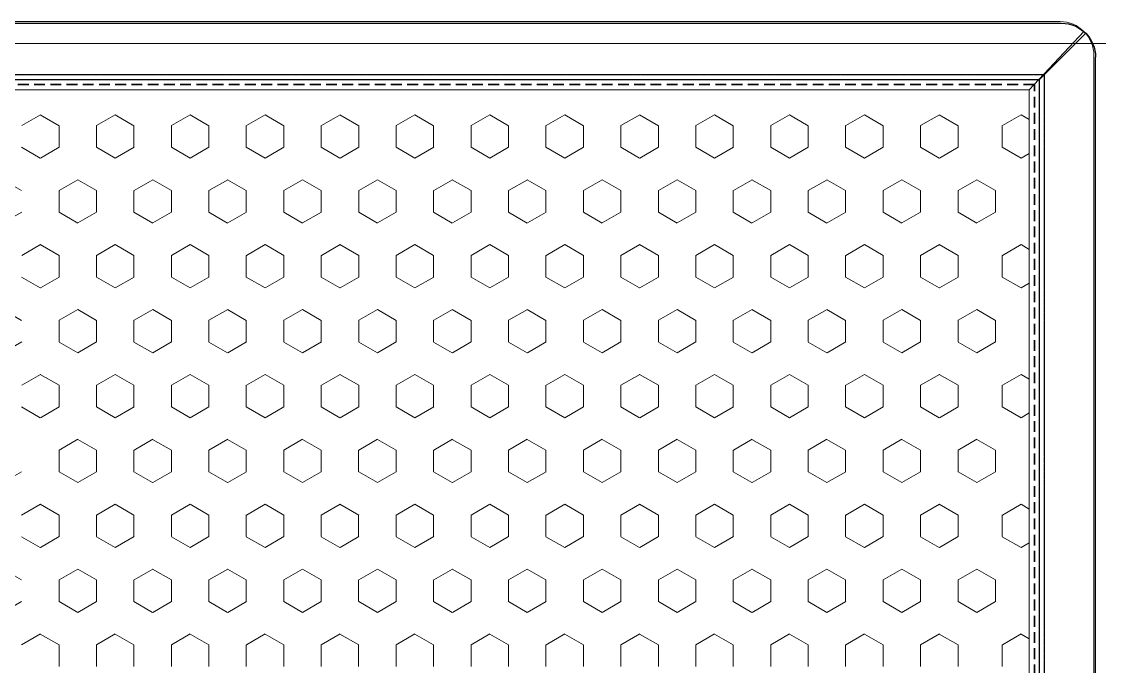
# Model space of a CAD drawing. Header units: millimetres. Extents: x -32759 to 129432, y 390 to 54305.
# Drawn here: x 22883.6 to 23200.1, y 27129 to 27318.3 of the extents above; entities that cross this region are included whole.
import ezdxf

# ---------------------------------------------------------------- set-up
doc = ezdxf.new("R2010")
doc.units = ezdxf.units.MM
doc.linetypes.add('HIDDEN', pattern=[0.375, 0.25, -0.125])
doc.linetypes.add('HIDDEN2', pattern=[4.7625, 3.175, -1.5875])
doc.layers.add('08a', color=11, linetype='Continuous')
doc.layers.add('_BODY', color=7, linetype='Continuous', lineweight=13)
doc.layers.add('숨은선', color=2, linetype='HIDDEN2', lineweight=35)

# ---------------------------------------------------------------- blocks, each defined once
blk = doc.blocks.new('sdfgsdfgsdgdsgds')
at = {"ltscale": 0.5}
for p, q in [((75043.03, -15454.34), (75361.03, -15454.34)), ((75354.53, -15470.84), (75368.1, -15457.27)), ((75371.03, -15930.34), (75371.03, -15464.34)), ((75049.53, -15470.84), (75354.53, -15470.84)), ((75354.53, -15923.84), (75354.53, -15470.84))]:
    blk.add_line(p, q, dxfattribs=at)
at = {"color": 2, "linetype": 'HIDDEN', "ltscale": 0.5}
for p in [(75048.03, -15469.34), (75356.03, -15925.34)]:
    blk.add_line(p, (75356.03, -15469.34), dxfattribs=at)
at = {"ltscale": 0.5}
blk.add_arc((75361.03, -15464.34), 10, 0, 90, dxfattribs=at)
blk = doc.blocks.new('dfgdsgfsdgsd')
at = {"ltscale": 0.5}
for p, q in [((75048.03, -16469.34), (75356.03, -16469.34)), ((75356.03, -16469.34), (75356.03, -16925.34))]:
    blk.add_line(p, q, dxfattribs=at)
blk = doc.blocks.new('dsfgsdfgsdgsd')
for p, q in [((75042.53, -15454.84), (75361.53, -15454.84)), ((75351.53, -15473.84), (75368.6, -15457.77)), ((75371.53, -15464.84), (75371.53, -15929.84)), ((75351.53, -15473.84), (75351.53, -15920.84)), ((75351.53, -15473.84), (75351.53, -15920.84))]:
    blk.add_line(p, q)
at = {"ltscale": 0.5}
blk.add_line((75052.53, -15473.84), (75351.53, -15473.84), dxfattribs=at)
at = {"color": 1}
for p, q in [((75188.58, -15481.73), (75191.76, -15476.23)), ((75191.74, -15476.26), (75190.34, -15473.84)), ((75220.31, -15481.75), (75217.14, -15476.26)), ((75217.16, -15476.23), (75218.54, -15473.84)), ((75226.68, -15481.73), (75229.86, -15476.23)), ((75229.84, -15476.26), (75228.44, -15473.84)), ((75258.41, -15481.75), (75255.24, -15476.25)), ((75255.25, -15476.23), (75256.64, -15473.84)), ((75264.78, -15481.73), (75267.95, -15476.23)), ((75267.94, -15476.25), (75266.54, -15473.84)), ((75296.51, -15481.75), (75293.34, -15476.25)), ((75293.35, -15476.23), (75294.74, -15473.84)), ((75302.88, -15481.73), (75306.05, -15476.23)), ((75306.04, -15476.25), (75304.64, -15473.84)), ((75334.61, -15481.75), (75331.44, -15476.25)), ((75331.45, -15476.23), (75332.84, -15473.84)), ((75340.98, -15481.73), (75344.15, -15476.23)), ((75344.14, -15476.25), (75342.74, -15473.84)), ((75182.24, -15481.76), (75188.59, -15481.76)), ((75220.34, -15481.76), (75226.69, -15481.76)), ((75258.44, -15481.75), (75264.79, -15481.75)), ((75296.54, -15481.75), (75302.89, -15481.75)), ((75334.64, -15481.75), (75340.99, -15481.75)), ((75198.11, -15489.23), (75201.28, -15483.73)), ((75201.29, -15483.76), (75207.64, -15483.76)), ((75210.79, -15489.26), (75207.61, -15483.76)), ((75236.21, -15489.23), (75239.38, -15483.73)), ((75239.39, -15483.76), (75245.74, -15483.76)), ((75248.89, -15489.26), (75245.71, -15483.76)), ((75274.3, -15489.23), (75277.48, -15483.73)), ((75277.49, -15483.76), (75283.84, -15483.76)), ((75286.99, -15489.26), (75283.81, -15483.76)), ((75312.4, -15489.23), (75315.58, -15483.73)), ((75315.59, -15483.76), (75321.94, -15483.76)), ((75325.09, -15489.26), (75321.91, -15483.76)), ((75201.26, -15494.76), (75198.09, -15489.26)), ((75207.63, -15494.73), (75210.81, -15489.23)), ((75239.36, -15494.76), (75236.19, -15489.26)), ((75245.73, -15494.73), (75248.91, -15489.23)), ((75277.46, -15494.76), (75274.29, -15489.26)), ((75283.83, -15494.73), (75287, -15489.23)), ((75315.56, -15494.76), (75312.39, -15489.26)), ((75321.93, -15494.73), (75325.1, -15489.23)), ((75182.24, -15494.76), (75188.59, -15494.76)), ((75191.74, -15500.26), (75188.56, -15494.76)), ((75201.29, -15494.76), (75207.64, -15494.76)), ((75217.16, -15500.23), (75220.33, -15494.73)), ((75220.34, -15494.76), (75226.69, -15494.76)), ((75229.84, -15500.26), (75226.66, -15494.76)), ((75239.39, -15494.76), (75245.74, -15494.76)), ((75255.25, -15500.23), (75258.43, -15494.73)), ((75258.44, -15494.76), (75264.79, -15494.76)), ((75267.94, -15500.25), (75264.76, -15494.76)), ((75277.49, -15494.76), (75283.84, -15494.76)), ((75293.35, -15500.23), (75296.53, -15494.73)), ((75296.54, -15494.76), (75302.89, -15494.76)), ((75306.04, -15500.25), (75302.86, -15494.76)), ((75315.59, -15494.76), (75321.94, -15494.76)), ((75331.45, -15500.23), (75334.63, -15494.73)), ((75334.64, -15494.76), (75340.99, -15494.76)), ((75344.14, -15500.25), (75340.96, -15494.76)), ((75188.58, -15505.73), (75191.76, -15500.23)), ((75220.31, -15505.76), (75217.14, -15500.26)), ((75226.68, -15505.73), (75229.86, -15500.23)), ((75258.41, -15505.75), (75255.24, -15500.25)), ((75264.78, -15505.73), (75267.95, -15500.23)), ((75296.51, -15505.75), (75293.34, -15500.25)), ((75302.88, -15505.73), (75306.05, -15500.23)), ((75334.61, -15505.75), (75331.44, -15500.25)), ((75340.98, -15505.73), (75344.15, -15500.23)), ((75182.24, -15505.76), (75188.59, -15505.76)), ((75198.11, -15511.23), (75201.28, -15505.73)), ((75201.29, -15505.76), (75207.64, -15505.76)), ((75210.79, -15511.26), (75207.61, -15505.76)), ((75220.34, -15505.76), (75226.69, -15505.76)), ((75236.21, -15511.23), (75239.38, -15505.73)), ((75239.39, -15505.76), (75245.74, -15505.76)), ((75248.89, -15511.26), (75245.71, -15505.76)), ((75258.44, -15505.76), (75264.79, -15505.76)), ((75274.3, -15511.23), (75277.48, -15505.73)), ((75277.49, -15505.76), (75283.84, -15505.76)), ((75286.99, -15511.25), (75283.81, -15505.75)), ((75296.54, -15505.76), (75302.89, -15505.76)), ((75312.4, -15511.23), (75315.58, -15505.73)), ((75315.59, -15505.76), (75321.94, -15505.76)), ((75325.09, -15511.25), (75321.91, -15505.75)), ((75334.64, -15505.76), (75340.99, -15505.76)), ((75201.26, -15516.75), (75198.09, -15511.26)), ((75207.63, -15516.73), (75210.81, -15511.23)), ((75239.36, -15516.75), (75236.19, -15511.26)), ((75245.73, -15516.73), (75248.91, -15511.23)), ((75277.46, -15516.75), (75274.29, -15511.25)), ((75283.83, -15516.73), (75287, -15511.23)), ((75315.56, -15516.75), (75312.39, -15511.25)), ((75321.93, -15516.73), (75325.1, -15511.23)), ((75182.24, -15516.76), (75188.59, -15516.76)), ((75191.74, -15522.25), (75188.56, -15516.75)), ((75201.29, -15516.76), (75207.64, -15516.76)), ((75217.16, -15522.23), (75220.33, -15516.73)), ((75220.34, -15516.76), (75226.69, -15516.76)), ((75229.84, -15522.25), (75226.66, -15516.75)), ((75239.39, -15516.76), (75245.74, -15516.76)), ((75255.25, -15522.23), (75258.43, -15516.73)), ((75258.44, -15516.75), (75264.79, -15516.75)), ((75267.94, -15522.25), (75264.76, -15516.75)), ((75277.49, -15516.75), (75283.84, -15516.75)), ((75293.35, -15522.23), (75296.53, -15516.73)), ((75296.54, -15516.75), (75302.89, -15516.75)), ((75306.04, -15522.25), (75302.86, -15516.75)), ((75315.59, -15516.75), (75321.94, -15516.75)), ((75331.45, -15522.23), (75334.63, -15516.73)), ((75334.64, -15516.75), (75340.99, -15516.75)), ((75344.14, -15522.25), (75340.96, -15516.75)), ((75188.58, -15527.73), (75191.76, -15522.23)), ((75220.31, -15527.75), (75217.14, -15522.25)), ((75226.68, -15527.73), (75229.86, -15522.23)), ((75258.41, -15527.75), (75255.24, -15522.25)), ((75264.78, -15527.73), (75267.95, -15522.23)), ((75296.51, -15527.75), (75293.34, -15522.25)), ((75302.88, -15527.73), (75306.05, -15522.23)), ((75334.61, -15527.75), (75331.44, -15522.25)), ((75340.98, -15527.73), (75344.15, -15522.23)), ((75182.24, -15527.76), (75188.59, -15527.76)), ((75198.11, -15533.23), (75201.28, -15527.73)), ((75201.29, -15527.76), (75207.64, -15527.76)), ((75210.79, -15533.25), (75207.61, -15527.75)), ((75220.34, -15527.76), (75226.69, -15527.76)), ((75236.21, -15533.23), (75239.38, -15527.73)), ((75239.39, -15527.76), (75245.74, -15527.76)), ((75248.89, -15533.25), (75245.71, -15527.75)), ((75258.44, -15527.75), (75264.79, -15527.75)), ((75274.3, -15533.22), (75277.48, -15527.73)), ((75277.49, -15527.75), (75283.84, -15527.75)), ((75286.99, -15533.25), (75283.81, -15527.75)), ((75296.54, -15527.75), (75302.89, -15527.75)), ((75312.4, -15533.22), (75315.58, -15527.73)), ((75315.59, -15527.75), (75321.94, -15527.75)), ((75325.09, -15533.25), (75321.91, -15527.75)), ((75334.64, -15527.75), (75340.99, -15527.75)), ((75201.26, -15538.75), (75198.09, -15533.25)), ((75207.63, -15538.73), (75210.81, -15533.23)), ((75239.36, -15538.75), (75236.19, -15533.25)), ((75245.73, -15538.73), (75248.91, -15533.23)), ((75277.46, -15538.75), (75274.29, -15533.25)), ((75283.83, -15538.72), (75287, -15533.22)), ((75315.56, -15538.75), (75312.39, -15533.25)), ((75321.93, -15538.72), (75325.1, -15533.22)), ((75182.24, -15538.75), (75188.59, -15538.75)), ((75191.74, -15544.25), (75188.56, -15538.75)), ((75201.29, -15538.75), (75207.64, -15538.75)), ((75217.16, -15544.23), (75220.33, -15538.73)), ((75220.34, -15538.75), (75226.69, -15538.75)), ((75229.84, -15544.25), (75226.66, -15538.75)), ((75239.39, -15538.75), (75245.74, -15538.75)), ((75255.25, -15544.22), (75258.43, -15538.72)), ((75258.44, -15538.75), (75264.79, -15538.75)), ((75267.94, -15544.25), (75264.76, -15538.75)), ((75277.49, -15538.75), (75283.84, -15538.75)), ((75293.35, -15544.22), (75296.53, -15538.72)), ((75296.54, -15538.75), (75302.89, -15538.75)), ((75306.04, -15544.25), (75302.86, -15538.75)), ((75315.59, -15538.75), (75321.94, -15538.75)), ((75331.45, -15544.22), (75334.63, -15538.72)), ((75334.64, -15538.75), (75340.99, -15538.75)), ((75344.14, -15544.25), (75340.96, -15538.75)), ((75188.58, -15549.72), (75191.76, -15544.23)), ((75220.31, -15549.75), (75217.14, -15544.25)), ((75226.68, -15549.72), (75229.86, -15544.23)), ((75258.41, -15549.75), (75255.24, -15544.25)), ((75264.78, -15549.72), (75267.95, -15544.22)), ((75296.51, -15549.75), (75293.34, -15544.25)), ((75302.88, -15549.72), (75306.05, -15544.22)), ((75334.61, -15549.75), (75331.44, -15544.25)), ((75340.98, -15549.72), (75344.15, -15544.22)), ((75182.24, -15549.75), (75188.59, -15549.75)), ((75198.11, -15555.22), (75201.28, -15549.72)), ((75201.29, -15549.75), (75207.64, -15549.75)), ((75210.79, -15555.25), (75207.61, -15549.75)), ((75220.34, -15549.75), (75226.69, -15549.75)), ((75236.21, -15555.22), (75239.38, -15549.72)), ((75239.39, -15549.75), (75245.74, -15549.75)), ((75248.89, -15555.25), (75245.71, -15549.75)), ((75258.44, -15549.75), (75264.79, -15549.75)), ((75274.3, -15555.22), (75277.48, -15549.72)), ((75277.49, -15549.75), (75283.84, -15549.75)), ((75286.99, -15555.25), (75283.81, -15549.75)), ((75296.54, -15549.75), (75302.89, -15549.75)), ((75312.4, -15555.22), (75315.58, -15549.72)), ((75315.59, -15549.75), (75321.94, -15549.75)), ((75325.09, -15555.25), (75321.91, -15549.75)), ((75334.64, -15549.75), (75340.99, -15549.75)), ((75201.26, -15560.75), (75198.09, -15555.25)), ((75207.63, -15560.72), (75210.81, -15555.22)), ((75239.36, -15560.75), (75236.19, -15555.25)), ((75245.73, -15560.72), (75248.91, -15555.22)), ((75277.46, -15560.75), (75274.29, -15555.25)), ((75283.83, -15560.72), (75287, -15555.22)), ((75315.56, -15560.75), (75312.39, -15555.25)), ((75321.93, -15560.72), (75325.1, -15555.22)), ((75182.24, -15560.75), (75188.59, -15560.75)), ((75191.74, -15566.25), (75188.56, -15560.75)), ((75201.29, -15560.75), (75207.64, -15560.75)), ((75217.16, -15566.22), (75220.33, -15560.72)), ((75220.34, -15560.75), (75226.69, -15560.75)), ((75229.84, -15566.25), (75226.66, -15560.75)), ((75239.39, -15560.75), (75245.74, -15560.75)), ((75255.25, -15566.22), (75258.43, -15560.72)), ((75258.44, -15560.75), (75264.79, -15560.75)), ((75267.94, -15566.25), (75264.76, -15560.75)), ((75277.49, -15560.75), (75283.84, -15560.75)), ((75293.35, -15566.22), (75296.53, -15560.72)), ((75296.54, -15560.75), (75302.89, -15560.75)), ((75306.04, -15566.25), (75302.86, -15560.75)), ((75315.59, -15560.75), (75321.94, -15560.75)), ((75331.45, -15566.22), (75334.63, -15560.72)), ((75334.64, -15560.75), (75340.99, -15560.75)), ((75344.14, -15566.25), (75340.96, -15560.75)), ((75188.58, -15571.72), (75191.76, -15566.22)), ((75220.31, -15571.75), (75217.14, -15566.25)), ((75226.68, -15571.72), (75229.86, -15566.22)), ((75258.41, -15571.75), (75255.24, -15566.25)), ((75264.78, -15571.72), (75267.95, -15566.22)), ((75296.51, -15571.75), (75293.34, -15566.25)), ((75302.88, -15571.72), (75306.05, -15566.22)), ((75334.61, -15571.75), (75331.44, -15566.25)), ((75340.98, -15571.72), (75344.15, -15566.22)), ((75182.24, -15571.75), (75188.59, -15571.75)), ((75198.11, -15577.22), (75201.28, -15571.72)), ((75201.29, -15571.75), (75207.64, -15571.75)), ((75210.79, -15577.25), (75207.61, -15571.75)), ((75220.34, -15571.75), (75226.69, -15571.75)), ((75236.21, -15577.22), (75239.38, -15571.72)), ((75239.39, -15571.75), (75245.74, -15571.75)), ((75248.89, -15577.25), (75245.71, -15571.75)), ((75258.44, -15571.75), (75264.79, -15571.75)), ((75274.3, -15577.22), (75277.48, -15571.72)), ((75277.49, -15571.75), (75283.84, -15571.75)), ((75286.99, -15577.24), (75283.81, -15571.75)), ((75296.54, -15571.75), (75302.89, -15571.75)), ((75312.4, -15577.22), (75315.58, -15571.72)), ((75315.59, -15571.75), (75321.94, -15571.75)), ((75325.09, -15577.24), (75321.91, -15571.75)), ((75334.64, -15571.75), (75340.99, -15571.75)), ((75201.26, -15582.75), (75198.09, -15577.25)), ((75207.63, -15582.72), (75210.81, -15577.22)), ((75239.36, -15582.75), (75236.19, -15577.25)), ((75245.73, -15582.72), (75248.91, -15577.22)), ((75277.46, -15582.74), (75274.29, -15577.24)), ((75283.83, -15582.72), (75287, -15577.22)), ((75315.56, -15582.74), (75312.39, -15577.24)), ((75321.93, -15582.72), (75325.1, -15577.22)), ((75182.24, -15582.75), (75188.59, -15582.75)), ((75191.74, -15588.25), (75188.56, -15582.75)), ((75201.29, -15582.75), (75207.64, -15582.75)), ((75217.16, -15588.22), (75220.33, -15582.72)), ((75220.34, -15582.75), (75226.69, -15582.75)), ((75229.84, -15588.25), (75226.66, -15582.75)), ((75239.39, -15582.75), (75245.74, -15582.75)), ((75255.25, -15588.22), (75258.43, -15582.72)), ((75258.44, -15582.75), (75264.79, -15582.75)), ((75267.94, -15588.24), (75264.76, -15582.74)), ((75277.49, -15582.75), (75283.84, -15582.75)), ((75293.35, -15588.22), (75296.53, -15582.72)), ((75296.54, -15582.75), (75302.89, -15582.75)), ((75306.04, -15588.24), (75302.86, -15582.74)), ((75315.59, -15582.75), (75321.94, -15582.75)), ((75331.45, -15588.22), (75334.63, -15582.72)), ((75334.64, -15582.75), (75340.99, -15582.75)), ((75344.14, -15588.24), (75340.96, -15582.74)), ((75188.58, -15593.72), (75191.76, -15588.22)), ((75220.31, -15593.74), (75217.14, -15588.25)), ((75226.68, -15593.72), (75229.86, -15588.22)), ((75258.41, -15593.74), (75255.24, -15588.24)), ((75264.78, -15593.72), (75267.95, -15588.22)), ((75296.51, -15593.74), (75293.34, -15588.24)), ((75302.88, -15593.72), (75306.05, -15588.22)), ((75334.61, -15593.74), (75331.44, -15588.24)), ((75340.98, -15593.72), (75344.15, -15588.22)), ((75182.24, -15593.75), (75188.59, -15593.75)), ((75198.11, -15599.22), (75201.28, -15593.72)), ((75201.29, -15593.75), (75207.64, -15593.75)), ((75210.79, -15599.24), (75207.61, -15593.74)), ((75220.34, -15593.75), (75226.69, -15593.75)), ((75236.21, -15599.22), (75239.38, -15593.72)), ((75239.39, -15593.75), (75245.74, -15593.75)), ((75248.89, -15599.24), (75245.71, -15593.74)), ((75258.44, -15593.74), (75264.79, -15593.74)), ((75274.3, -15599.22), (75277.48, -15593.72)), ((75277.49, -15593.74), (75283.84, -15593.74)), ((75286.99, -15599.24), (75283.81, -15593.74)), ((75296.54, -15593.74), (75302.89, -15593.74)), ((75312.4, -15599.22), (75315.58, -15593.72)), ((75315.59, -15593.74), (75321.94, -15593.74)), ((75325.09, -15599.24), (75321.91, -15593.74)), ((75334.64, -15593.74), (75340.99, -15593.74)), ((75201.26, -15604.74), (75198.09, -15599.24)), ((75207.63, -15604.72), (75210.81, -15599.22)), ((75239.36, -15604.74), (75236.19, -15599.24)), ((75245.73, -15604.72), (75248.91, -15599.22)), ((75277.46, -15604.74), (75274.29, -15599.24)), ((75283.83, -15604.72), (75287, -15599.22)), ((75315.56, -15604.74), (75312.39, -15599.24)), ((75321.93, -15604.72), (75325.1, -15599.22)), ((75182.24, -15604.75), (75188.59, -15604.75)), ((75191.74, -15610.24), (75188.56, -15604.74)), ((75201.29, -15604.75), (75207.64, -15604.75)), ((75217.16, -15610.22), (75220.33, -15604.72)), ((75220.34, -15604.75), (75226.69, -15604.75)), ((75229.84, -15610.24), (75226.66, -15604.74)), ((75239.39, -15604.75), (75245.74, -15604.75)), ((75255.25, -15610.21), (75258.43, -15604.72)), ((75258.44, -15604.74), (75264.79, -15604.74)), ((75267.94, -15610.24), (75264.76, -15604.74)), ((75277.49, -15604.74), (75283.84, -15604.74)), ((75293.35, -15610.21), (75296.53, -15604.72)), ((75296.54, -15604.74), (75302.89, -15604.74)), ((75306.04, -15610.24), (75302.86, -15604.74)), ((75315.59, -15604.74), (75321.94, -15604.74)), ((75331.45, -15610.21), (75334.63, -15604.72)), ((75334.64, -15604.74), (75340.99, -15604.74)), ((75344.14, -15610.24), (75340.96, -15604.74)), ((75188.58, -15615.72), (75191.76, -15610.22)), ((75220.31, -15615.74), (75217.14, -15610.24)), ((75226.68, -15615.72), (75229.86, -15610.22)), ((75258.41, -15615.74), (75255.24, -15610.24)), ((75264.78, -15615.71), (75267.95, -15610.21)), ((75296.51, -15615.74), (75293.34, -15610.24)), ((75302.88, -15615.71), (75306.05, -15610.21)), ((75334.61, -15615.74), (75331.44, -15610.24)), ((75340.98, -15615.71), (75344.15, -15610.21)), ((75182.24, -15615.74), (75188.59, -15615.74)), ((75198.11, -15621.22), (75201.28, -15615.72)), ((75201.29, -15615.74), (75207.64, -15615.74)), ((75210.79, -15621.24), (75207.61, -15615.74)), ((75220.34, -15615.74), (75226.69, -15615.74)), ((75236.21, -15621.22), (75239.38, -15615.72)), ((75239.39, -15615.74), (75245.74, -15615.74)), ((75248.89, -15621.24), (75245.71, -15615.74)), ((75258.44, -15615.74), (75264.79, -15615.74)), ((75274.3, -15621.21), (75277.48, -15615.71)), ((75277.49, -15615.74), (75283.84, -15615.74)), ((75286.99, -15621.24), (75283.81, -15615.74)), ((75296.54, -15615.74), (75302.89, -15615.74)), ((75312.4, -15621.21), (75315.58, -15615.71)), ((75315.59, -15615.74), (75321.94, -15615.74)), ((75325.09, -15621.24), (75321.91, -15615.74)), ((75334.64, -15615.74), (75340.99, -15615.74)), ((75201.26, -15626.74), (75198.09, -15621.24)), ((75207.63, -15626.71), (75210.81, -15621.22)), ((75239.36, -15626.74), (75236.19, -15621.24)), ((75245.73, -15626.71), (75248.91, -15621.22)), ((75277.46, -15626.74), (75274.29, -15621.24)), ((75283.83, -15626.71), (75287, -15621.21)), ((75315.56, -15626.74), (75312.39, -15621.24)), ((75321.93, -15626.71), (75325.1, -15621.21)), ((75182.24, -15626.74), (75188.59, -15626.74)), ((75191.74, -15632.24), (75188.56, -15626.74)), ((75201.29, -15626.74), (75207.64, -15626.74)), ((75217.16, -15632.21), (75220.33, -15626.71)), ((75220.34, -15626.74), (75226.69, -15626.74)), ((75229.84, -15632.24), (75226.66, -15626.74)), ((75239.39, -15626.74), (75245.74, -15626.74)), ((75255.25, -15632.21), (75258.43, -15626.71)), ((75258.44, -15626.74), (75264.79, -15626.74)), ((75267.94, -15632.24), (75264.76, -15626.74)), ((75277.49, -15626.74), (75283.84, -15626.74)), ((75293.35, -15632.21), (75296.53, -15626.71)), ((75296.54, -15626.74), (75302.89, -15626.74)), ((75306.04, -15632.24), (75302.86, -15626.74)), ((75315.59, -15626.74), (75321.94, -15626.74)), ((75331.45, -15632.21), (75334.63, -15626.71)), ((75334.64, -15626.74), (75340.99, -15626.74)), ((75344.14, -15632.24), (75340.96, -15626.74)), ((75188.58, -15637.71), (75191.76, -15632.21)), ((75220.31, -15637.74), (75217.14, -15632.24)), ((75226.68, -15637.71), (75229.86, -15632.21)), ((75258.41, -15637.74), (75255.24, -15632.24)), ((75264.78, -15637.71), (75267.95, -15632.21)), ((75296.51, -15637.74), (75293.34, -15632.24)), ((75302.88, -15637.71), (75306.05, -15632.21)), ((75334.61, -15637.74), (75331.44, -15632.24)), ((75340.98, -15637.71), (75344.15, -15632.21)), ((75182.24, -15637.74), (75188.59, -15637.74)), ((75198.11, -15643.21), (75201.28, -15637.71)), ((75201.29, -15637.74), (75207.64, -15637.74)), ((75210.79, -15643.24), (75207.61, -15637.74)), ((75220.34, -15637.74), (75226.69, -15637.74)), ((75236.21, -15643.21), (75239.38, -15637.71)), ((75239.39, -15637.74), (75245.74, -15637.74)), ((75248.89, -15643.24), (75245.71, -15637.74)), ((75258.44, -15637.74), (75264.79, -15637.74)), ((75274.3, -15643.21), (75277.48, -15637.71)), ((75277.49, -15637.74), (75283.84, -15637.74)), ((75286.99, -15643.24), (75283.81, -15637.74)), ((75296.54, -15637.74), (75302.89, -15637.74)), ((75312.4, -15643.21), (75315.58, -15637.71)), ((75315.59, -15637.74), (75321.94, -15637.74)), ((75325.09, -15643.24), (75321.91, -15637.74)), ((75334.64, -15637.74), (75340.99, -15637.74)), ((75201.26, -15648.74), (75198.09, -15643.24)), ((75207.63, -15648.71), (75210.81, -15643.21)), ((75239.36, -15648.74), (75236.19, -15643.24)), ((75245.73, -15648.71), (75248.91, -15643.21)), ((75277.46, -15648.73), (75274.29, -15643.24)), ((75283.83, -15648.71), (75287, -15643.21)), ((75315.56, -15648.73), (75312.39, -15643.24)), ((75321.93, -15648.71), (75325.1, -15643.21)), ((75182.24, -15648.74), (75188.59, -15648.74)), ((75191.74, -15654.24), (75188.56, -15648.74)), ((75201.29, -15648.74), (75207.64, -15648.74)), ((75217.16, -15654.21), (75220.33, -15648.71)), ((75220.34, -15648.74), (75226.69, -15648.74)), ((75229.84, -15654.24), (75226.66, -15648.74)), ((75239.39, -15648.74), (75245.74, -15648.74)), ((75255.25, -15654.21), (75258.43, -15648.71)), ((75258.44, -15648.74), (75264.79, -15648.74)), ((75267.94, -15654.23), (75264.76, -15648.73)), ((75277.49, -15648.74), (75283.84, -15648.74)), ((75293.35, -15654.21), (75296.53, -15648.71)), ((75296.54, -15648.74), (75302.89, -15648.74)), ((75306.04, -15654.23), (75302.86, -15648.73)), ((75315.59, -15648.74), (75321.94, -15648.74)), ((75331.45, -15654.21), (75334.63, -15648.71)), ((75334.64, -15648.74), (75340.99, -15648.74)), ((75344.14, -15654.23), (75340.96, -15648.73)), ((75188.58, -15659.71), (75191.76, -15654.21)), ((75220.31, -15659.74), (75217.14, -15654.24)), ((75226.68, -15659.71), (75229.86, -15654.21)), ((75258.41, -15659.73), (75255.24, -15654.23)), ((75264.78, -15659.71), (75267.95, -15654.21)), ((75296.51, -15659.73), (75293.34, -15654.23)), ((75302.88, -15659.71), (75306.05, -15654.21)), ((75334.61, -15659.73), (75331.44, -15654.23)), ((75340.98, -15659.71), (75344.15, -15654.21)), ((75182.24, -15659.74), (75188.59, -15659.74)), ((75198.11, -15665.21), (75201.28, -15659.71)), ((75201.29, -15659.74), (75207.64, -15659.74)), ((75210.79, -15665.23), (75207.61, -15659.74)), ((75220.34, -15659.74), (75226.69, -15659.74)), ((75236.21, -15665.21), (75239.38, -15659.71)), ((75239.39, -15659.74), (75245.74, -15659.74)), ((75248.89, -15665.23), (75245.71, -15659.74)), ((75258.44, -15659.74), (75264.79, -15659.74)), ((75274.3, -15665.21), (75277.48, -15659.71)), ((75277.49, -15659.74), (75283.84, -15659.74)), ((75286.99, -15665.23), (75283.81, -15659.73)), ((75296.54, -15659.74), (75302.89, -15659.74)), ((75312.4, -15665.21), (75315.58, -15659.71)), ((75315.59, -15659.74), (75321.94, -15659.74)), ((75325.09, -15665.23), (75321.91, -15659.73)), ((75334.64, -15659.74), (75340.99, -15659.74)), ((75201.26, -15670.73), (75198.09, -15665.23)), ((75207.63, -15670.71), (75210.81, -15665.21)), ((75239.36, -15670.73), (75236.19, -15665.23)), ((75245.73, -15670.71), (75248.91, -15665.21)), ((75277.46, -15670.73), (75274.29, -15665.23)), ((75283.83, -15670.71), (75287, -15665.21)), ((75315.56, -15670.73), (75312.39, -15665.23)), ((75321.93, -15670.71), (75325.1, -15665.21)), ((75182.24, -15670.74), (75188.59, -15670.74)), ((75191.74, -15676.23), (75188.56, -15670.73)), ((75201.29, -15670.74), (75207.64, -15670.74)), ((75217.16, -15676.21), (75220.33, -15670.71)), ((75220.34, -15670.74), (75226.69, -15670.74)), ((75229.84, -15676.23), (75226.66, -15670.73)), ((75239.39, -15670.74), (75245.74, -15670.74)), ((75255.25, -15676.21), (75258.43, -15670.71)), ((75258.44, -15670.73), (75264.79, -15670.73)), ((75267.94, -15676.23), (75264.76, -15670.73)), ((75277.49, -15670.73), (75283.84, -15670.73)), ((75293.35, -15676.21), (75296.53, -15670.71)), ((75296.54, -15670.73), (75302.89, -15670.73)), ((75306.04, -15676.23), (75302.86, -15670.73)), ((75315.59, -15670.73), (75321.94, -15670.73)), ((75331.45, -15676.21), (75334.63, -15670.71)), ((75334.64, -15670.73), (75340.99, -15670.73)), ((75344.14, -15676.23), (75340.96, -15670.73)), ((75188.58, -15681.71), (75191.76, -15676.21)), ((75220.31, -15681.73), (75217.14, -15676.23)), ((75226.68, -15681.71), (75229.86, -15676.21)), ((75258.41, -15681.73), (75255.24, -15676.23)), ((75264.78, -15681.7), (75267.95, -15676.21)), ((75296.51, -15681.73), (75293.34, -15676.23)), ((75302.88, -15681.7), (75306.05, -15676.21)), ((75334.61, -15681.73), (75331.44, -15676.23)), ((75340.98, -15681.7), (75344.15, -15676.21)), ((75182.24, -15681.73), (75188.59, -15681.73)), ((75198.11, -15687.21), (75201.28, -15681.71)), ((75201.29, -15681.73), (75207.64, -15681.73)), ((75210.79, -15687.23), (75207.61, -15681.73)), ((75220.34, -15681.73), (75226.69, -15681.73)), ((75236.21, -15687.21), (75239.38, -15681.71)), ((75239.39, -15681.73), (75245.74, -15681.73)), ((75248.89, -15687.23), (75245.71, -15681.73)), ((75258.44, -15681.73), (75264.79, -15681.73)), ((75274.3, -15687.2), (75277.48, -15681.7)), ((75277.49, -15681.73), (75283.84, -15681.73)), ((75286.99, -15687.23), (75283.81, -15681.73)), ((75296.54, -15681.73), (75302.89, -15681.73)), ((75312.4, -15687.2), (75315.58, -15681.7)), ((75315.59, -15681.73), (75321.94, -15681.73)), ((75325.09, -15687.23), (75321.91, -15681.73)), ((75334.64, -15681.73), (75340.99, -15681.73)), ((75201.26, -15692.73), (75198.09, -15687.23)), ((75207.63, -15692.71), (75210.81, -15687.21)), ((75239.36, -15692.73), (75236.19, -15687.23)), ((75245.73, -15692.71), (75248.91, -15687.21)), ((75277.46, -15692.73), (75274.29, -15687.23)), ((75283.83, -15692.7), (75287, -15687.2)), ((75315.56, -15692.73), (75312.39, -15687.23)), ((75321.93, -15692.7), (75325.1, -15687.2)), ((75182.24, -15692.73), (75188.59, -15692.73)), ((75191.74, -15698.23), (75188.56, -15692.73)), ((75201.29, -15692.73), (75207.64, -15692.73)), ((75217.16, -15698.2), (75220.33, -15692.71)), ((75220.34, -15692.73), (75226.69, -15692.73)), ((75229.84, -15698.23), (75226.66, -15692.73)), ((75239.39, -15692.73), (75245.74, -15692.73)), ((75255.25, -15698.2), (75258.43, -15692.7)), ((75258.44, -15692.73), (75264.79, -15692.73)), ((75267.94, -15698.23), (75264.76, -15692.73)), ((75277.49, -15692.73), (75283.84, -15692.73)), ((75293.35, -15698.2), (75296.53, -15692.7)), ((75296.54, -15692.73), (75302.89, -15692.73)), ((75306.04, -15698.23), (75302.86, -15692.73)), ((75315.59, -15692.73), (75321.94, -15692.73)), ((75331.45, -15698.2), (75334.63, -15692.7)), ((75334.64, -15692.73), (75340.99, -15692.73)), ((75344.14, -15698.23), (75340.96, -15692.73)), ((75188.58, -15703.7), (75191.76, -15698.2)), ((75220.31, -15703.73), (75217.14, -15698.23)), ((75226.68, -15703.7), (75229.86, -15698.2)), ((75258.41, -15703.73), (75255.24, -15698.23)), ((75264.78, -15703.7), (75267.95, -15698.2)), ((75296.51, -15703.73), (75293.34, -15698.23)), ((75302.88, -15703.7), (75306.05, -15698.2)), ((75334.61, -15703.73), (75331.44, -15698.23)), ((75340.98, -15703.7), (75344.15, -15698.2)), ((75182.24, -15703.73), (75188.59, -15703.73)), ((75198.11, -15709.2), (75201.28, -15703.7)), ((75201.29, -15703.73), (75207.64, -15703.73)), ((75210.79, -15709.23), (75207.61, -15703.73)), ((75220.34, -15703.73), (75226.69, -15703.73)), ((75236.21, -15709.2), (75239.38, -15703.7)), ((75239.39, -15703.73), (75245.74, -15703.73)), ((75248.89, -15709.23), (75245.71, -15703.73)), ((75258.44, -15703.73), (75264.79, -15703.73)), ((75274.3, -15709.2), (75277.48, -15703.7)), ((75277.49, -15703.73), (75283.84, -15703.73)), ((75286.99, -15709.23), (75283.81, -15703.73)), ((75296.54, -15703.73), (75302.89, -15703.73)), ((75312.4, -15709.2), (75315.58, -15703.7)), ((75315.59, -15703.73), (75321.94, -15703.73)), ((75325.09, -15709.23), (75321.91, -15703.73)), ((75334.64, -15703.73), (75340.99, -15703.73)), ((75201.26, -15714.73), (75198.09, -15709.23)), ((75207.63, -15714.7), (75210.81, -15709.2)), ((75239.36, -15714.73), (75236.19, -15709.23)), ((75245.73, -15714.7), (75248.91, -15709.2)), ((75277.46, -15714.73), (75274.29, -15709.23)), ((75283.83, -15714.7), (75287, -15709.2)), ((75315.56, -15714.73), (75312.39, -15709.23)), ((75321.93, -15714.7), (75325.1, -15709.2)), ((75182.24, -15714.73), (75188.59, -15714.73)), ((75191.74, -15720.23), (75188.56, -15714.73)), ((75201.29, -15714.73), (75207.64, -15714.73)), ((75217.16, -15720.2), (75220.33, -15714.7)), ((75220.34, -15714.73), (75226.69, -15714.73)), ((75229.84, -15720.23), (75226.66, -15714.73)), ((75239.39, -15714.73), (75245.74, -15714.73)), ((75255.25, -15720.2), (75258.43, -15714.7)), ((75258.44, -15714.73), (75264.79, -15714.73)), ((75267.94, -15720.23), (75264.76, -15714.73)), ((75277.49, -15714.73), (75283.84, -15714.73)), ((75293.35, -15720.2), (75296.53, -15714.7)), ((75296.54, -15714.73), (75302.89, -15714.73)), ((75306.04, -15720.23), (75302.86, -15714.73)), ((75315.59, -15714.73), (75321.94, -15714.73)), ((75331.45, -15720.2), (75334.63, -15714.7)), ((75334.64, -15714.73), (75340.99, -15714.73)), ((75344.14, -15720.23), (75340.96, -15714.73)), ((75188.58, -15725.7), (75191.76, -15720.2)), ((75220.31, -15725.73), (75217.14, -15720.23)), ((75226.68, -15725.7), (75229.86, -15720.2)), ((75258.41, -15725.72), (75255.24, -15720.23)), ((75264.78, -15725.7), (75267.95, -15720.2)), ((75296.51, -15725.72), (75293.34, -15720.23)), ((75302.88, -15725.7), (75306.05, -15720.2)), ((75334.61, -15725.72), (75331.44, -15720.23)), ((75340.98, -15725.7), (75344.15, -15720.2)), ((75182.24, -15725.73), (75188.59, -15725.73)), ((75198.11, -15731.2), (75201.28, -15725.7)), ((75201.29, -15725.73), (75207.64, -15725.73)), ((75210.79, -15731.23), (75207.61, -15725.73)), ((75220.34, -15725.73), (75226.69, -15725.73)), ((75236.21, -15731.2), (75239.38, -15725.7)), ((75239.39, -15725.73), (75245.74, -15725.73)), ((75248.89, -15731.23), (75245.71, -15725.73)), ((75258.44, -15725.73), (75264.79, -15725.73)), ((75274.3, -15731.2), (75277.48, -15725.7)), ((75277.49, -15725.73), (75283.84, -15725.73)), ((75286.99, -15731.22), (75283.81, -15725.72)), ((75296.54, -15725.73), (75302.89, -15725.73)), ((75312.4, -15731.2), (75315.58, -15725.7)), ((75315.59, -15725.73), (75321.94, -15725.73)), ((75325.09, -15731.22), (75321.91, -15725.72)), ((75334.64, -15725.73), (75340.99, -15725.73)), ((75201.26, -15736.73), (75198.09, -15731.23)), ((75207.63, -15736.7), (75210.81, -15731.2)), ((75239.36, -15736.73), (75236.19, -15731.23)), ((75245.73, -15736.7), (75248.91, -15731.2)), ((75277.46, -15736.72), (75274.29, -15731.22)), ((75283.83, -15736.7), (75287, -15731.2)), ((75315.56, -15736.72), (75312.39, -15731.22)), ((75321.93, -15736.7), (75325.1, -15731.2)), ((75182.24, -15736.73), (75188.59, -15736.73)), ((75191.74, -15742.22), (75188.56, -15736.73)), ((75201.29, -15736.73), (75207.64, -15736.73)), ((75217.16, -15742.2), (75220.33, -15736.7)), ((75220.34, -15736.73), (75226.69, -15736.73)), ((75229.84, -15742.22), (75226.66, -15736.73)), ((75239.39, -15736.73), (75245.74, -15736.73)), ((75255.25, -15742.2), (75258.43, -15736.7)), ((75258.44, -15736.73), (75264.79, -15736.73)), ((75267.94, -15742.22), (75264.76, -15736.72)), ((75277.49, -15736.73), (75283.84, -15736.73)), ((75293.35, -15742.2), (75296.53, -15736.7)), ((75296.54, -15736.73), (75302.89, -15736.73)), ((75306.04, -15742.22), (75302.86, -15736.72)), ((75315.59, -15736.73), (75321.94, -15736.73)), ((75331.45, -15742.2), (75334.63, -15736.7)), ((75334.64, -15736.73), (75340.99, -15736.73)), ((75344.14, -15742.22), (75340.96, -15736.72)), ((75188.58, -15747.7), (75191.76, -15742.2)), ((75220.31, -15747.72), (75217.14, -15742.22)), ((75226.68, -15747.7), (75229.86, -15742.2)), ((75258.41, -15747.72), (75255.24, -15742.22)), ((75264.78, -15747.7), (75267.95, -15742.2)), ((75296.51, -15747.72), (75293.34, -15742.22)), ((75302.88, -15747.7), (75306.05, -15742.2)), ((75334.61, -15747.72), (75331.44, -15742.22)), ((75340.98, -15747.7), (75344.15, -15742.2)), ((75182.24, -15747.73), (75188.59, -15747.73)), ((75198.11, -15753.2), (75201.28, -15747.7)), ((75201.29, -15747.73), (75207.64, -15747.73)), ((75210.79, -15753.22), (75207.61, -15747.72)), ((75220.34, -15747.73), (75226.69, -15747.73)), ((75236.21, -15753.2), (75239.38, -15747.7)), ((75239.39, -15747.73), (75245.74, -15747.73)), ((75248.89, -15753.22), (75245.71, -15747.72)), ((75258.44, -15747.72), (75264.79, -15747.72)), ((75274.3, -15753.2), (75277.48, -15747.7)), ((75277.49, -15747.72), (75283.84, -15747.72)), ((75286.99, -15753.22), (75283.81, -15747.72)), ((75296.54, -15747.72), (75302.89, -15747.72)), ((75312.4, -15753.2), (75315.58, -15747.7)), ((75315.59, -15747.72), (75321.94, -15747.72)), ((75325.09, -15753.22), (75321.91, -15747.72)), ((75334.64, -15747.72), (75340.99, -15747.72)), ((75201.26, -15758.72), (75198.09, -15753.22)), ((75207.63, -15758.7), (75210.81, -15753.2)), ((75239.36, -15758.72), (75236.19, -15753.22)), ((75245.73, -15758.7), (75248.91, -15753.2)), ((75277.46, -15758.72), (75274.29, -15753.22)), ((75283.83, -15758.69), (75287, -15753.2)), ((75315.56, -15758.72), (75312.39, -15753.22)), ((75321.93, -15758.69), (75325.1, -15753.2)), ((75182.24, -15758.72), (75188.59, -15758.72)), ((75191.74, -15764.22), (75188.56, -15758.72)), ((75201.29, -15758.72), (75207.64, -15758.72)), ((75217.16, -15764.2), (75220.33, -15758.7)), ((75220.34, -15758.72), (75226.69, -15758.72)), ((75229.84, -15764.22), (75226.66, -15758.72)), ((75239.39, -15758.72), (75245.74, -15758.72)), ((75255.25, -15764.19), (75258.43, -15758.69)), ((75258.44, -15758.72), (75264.79, -15758.72)), ((75267.94, -15764.22), (75264.76, -15758.72)), ((75277.49, -15758.72), (75283.84, -15758.72)), ((75293.35, -15764.19), (75296.53, -15758.69)), ((75296.54, -15758.72), (75302.89, -15758.72)), ((75306.04, -15764.22), (75302.86, -15758.72)), ((75315.59, -15758.72), (75321.94, -15758.72)), ((75331.45, -15764.19), (75334.63, -15758.69)), ((75334.64, -15758.72), (75340.99, -15758.72)), ((75344.14, -15764.22), (75340.96, -15758.72)), ((75188.58, -15769.7), (75191.76, -15764.2)), ((75220.31, -15769.72), (75217.14, -15764.22)), ((75226.68, -15769.7), (75229.86, -15764.2)), ((75258.41, -15769.72), (75255.24, -15764.22)), ((75264.78, -15769.69), (75267.95, -15764.19)), ((75296.51, -15769.72), (75293.34, -15764.22)), ((75302.88, -15769.69), (75306.05, -15764.19)), ((75334.61, -15769.72), (75331.44, -15764.22)), ((75340.98, -15769.69), (75344.15, -15764.19)), ((75198.11, -15775.19), (75201.28, -15769.7)), ((75210.79, -15775.22), (75207.61, -15769.72)), ((75236.21, -15775.19), (75239.38, -15769.7)), ((75274.3, -15775.19), (75277.48, -15769.69)), ((75286.99, -15775.22), (75283.81, -15769.72)), ((75312.4, -15775.19), (75315.58, -15769.69)), ((75325.09, -15775.22), (75321.91, -15769.72))]:
    blk.add_line(p, q, dxfattribs=at)
blk.add_arc((75361.53, -15464.84), 10, 0, 90)
at = {"layer": '숨은선'}
for p, q in [((75051.03, -15472.34), (75353.03, -15472.34)), ((75353.03, -15472.34), (75353.03, -15922.34))]:
    blk.add_line(p, q, dxfattribs=at)
blk = doc.blocks.new('sdfgdsggfds')
at = {"ltscale": 0.5}
blk.add_line((111076.31, -23449.05), (111076.31, -24041.05), dxfattribs=at)
blk = doc.blocks.new('xcvbxcbvcbcxvb')
blk.add_blockref('sdfgdsggfds', (0, 0))
blk = doc.blocks.new('QWERRQRWQE')
at = {"rotation": 90}
for name, p in [('xcvbxcbvcbcxvb', (109101.68, -96846.54)), ('dsfgsdfgsdgsd', (117159.4, -61135.27)), ('dfgdsgfsdgsd', (116159.4, -61135.27))]:
    blk.add_blockref(name, p, dxfattribs=at)
at = {"layer": '08a', "rotation": 90}
blk.add_blockref('sdfgsdfgsdgdsgds', (117159.4, -61135.27), dxfattribs=at)
blk = doc.blocks.new('y8e5ey')
at = {"rotation": 4.764189043271472e-11}
blk.add_blockref('QWERRQRWQE', (-37199.844, -190.914), dxfattribs=at)
blk = doc.blocks.new('1')
at = {"color": 6, "xscale": -1}
blk.add_blockref('y8e5ey', (100575.763, -6800.077), dxfattribs=at)
blk = doc.blocks.new('sdfgsdfgcxvxbxcv')
blk.add_blockref('1', (266381.038, 132792.991))

msp = doc.modelspace()

# ---------------------------------------------------------------- block references
at = {"layer": '_BODY'}
msp.add_blockref('sdfgsdfgcxvxbxcv', (-248343.91, -112719.97), dxfattribs=at)

doc.saveas('drawing.dxf')
